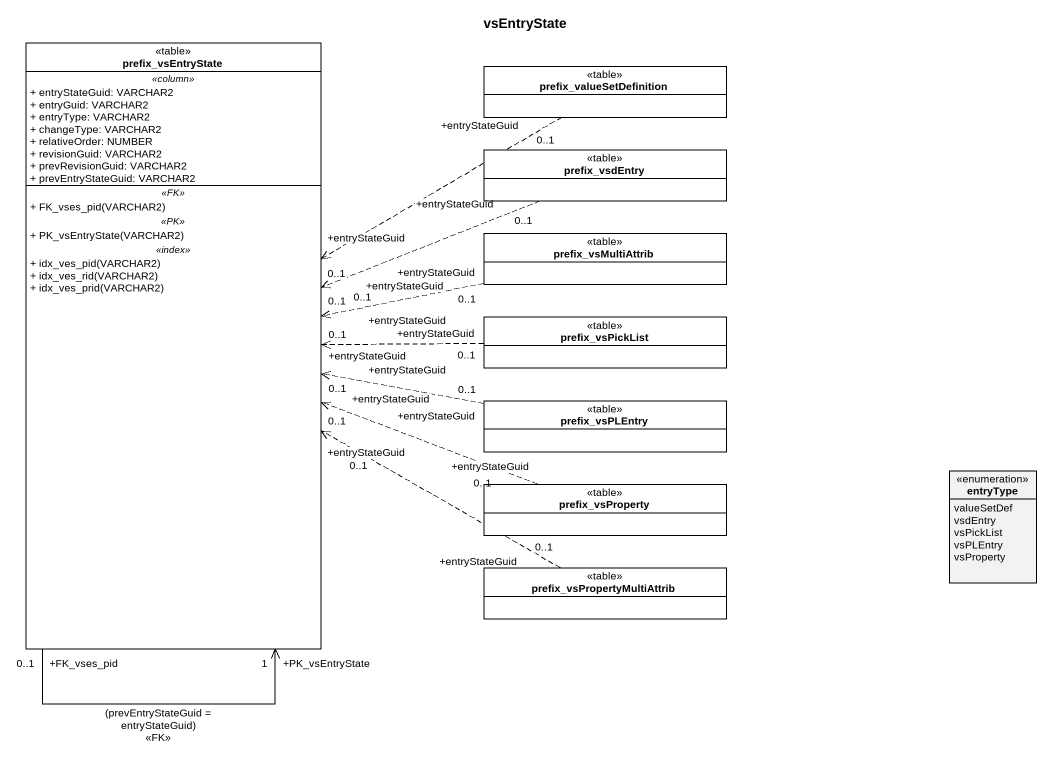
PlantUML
@startuml
title vsEntryState
hide circle
hide empty members
skinparam classAttributeIconSize 0
class prefix_vsEntryState <<table>> #FFFFFF {
  .. <<column>> ..
  + entryStateGuid: VARCHAR2
  + entryGuid: VARCHAR2
  + entryType: VARCHAR2
  + changeType: VARCHAR2
  + relativeOrder: NUMBER
  + revisionGuid: VARCHAR2
  + prevRevisionGuid: VARCHAR2
  + prevEntryStateGuid: VARCHAR2
  .. <<FK>> ..
  + FK_vses_pid(VARCHAR2)
  .. <<PK>> ..
  + PK_vsEntryState(VARCHAR2)
  .. <<index>> ..
  + idx_ves_pid(VARCHAR2)
  + idx_ves_rid(VARCHAR2)
  + idx_ves_prid(VARCHAR2)
}
class prefix_valueSetDefinition <<table>> #FFFFFF
class prefix_vsdEntry <<table>> #FFFFFF
class prefix_vsMultiAttrib <<table>> #FFFFFF
class prefix_vsPickList <<table>> #FFFFFF
class prefix_vsPLEntry <<table>> #FFFFFF
class prefix_vsProperty <<table>> #FFFFFF
enum entryType {
  valueSetDef
  vsdEntry
  vsPickList
  vsPLEntry
  vsProperty
}
class prefix_vsPropertyMultiAttrib <<table>> #FFFFFF
prefix_vsEntryState "+FK_vses_pid\n0..1" --> "+PK_vsEntryState\n1" prefix_vsEntryState : (prevEntryStateGuid = entryStateGuid)\n<<FK>>
prefix_valueSetDefinition "+entryStateGuid\n0..1" .left.> "+entryStateGuid\n0..1" prefix_vsEntryState
prefix_vsdEntry "+entryStateGuid\n0..1" .left.> "+entryStateGuid\n0..1" prefix_vsEntryState
prefix_vsMultiAttrib "+entryStateGuid\n0..1" .left.> "+entryStateGuid\n0..1" prefix_vsEntryState
prefix_vsPickList "+entryStateGuid\n0..1" .left.> "+entryStateGuid\n0..1" prefix_vsEntryState
prefix_vsPLEntry "+entryStateGuid\n0..1" .left.> "+entryStateGuid\n0..1" prefix_vsEntryState
prefix_vsProperty "+entryStateGuid\n0..1" .left.> "+entryStateGuid\n0..1" prefix_vsEntryState
prefix_vsPropertyMultiAttrib "+entryStateGuid\n0..1" .left.> "+entryStateGuid\n0..1" prefix_vsEntryState
@enduml
